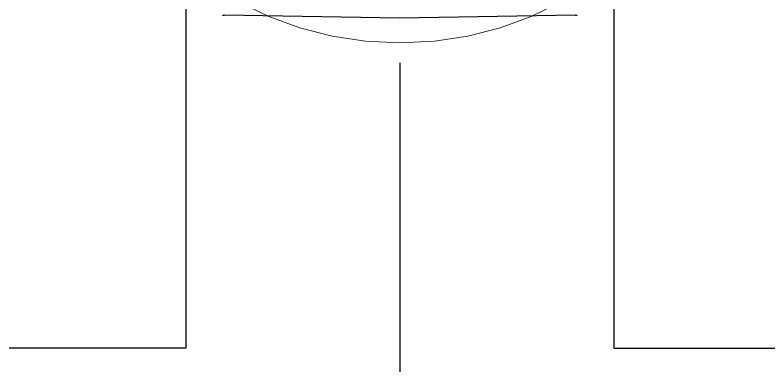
# Model space of a CAD drawing. Header units: inches. Extents: x 0 to 34.2, y 0 to 22.
# Drawn here: x 8.413 to 9.073, y 16.235 to 16.542 of the extents above; entities that cross this region are included whole.
import ezdxf
from ezdxf.enums import TextEntityAlignment as Align

# ---------------------------------------------------------------- set-up
doc = ezdxf.new("R2010")
doc.units = ezdxf.units.IN
doc.header["$MEASUREMENT"] = 0
doc.linetypes.add('SLD-Center', pattern=[0.75, 0.6, -0.05, 0.05, -0.05])
doc.linetypes.add('SLD-Solid', pattern=[0])
for name, color, linetype in [('BLU_12AWG', 5, 'Continuous'), ('BLU_WHT_12AWG', 4, 'Continuous'), ('GRN_18AWG', 3, 'Continuous'), ('SYMS', 7, 'Continuous')]:
    doc.layers.add(name, color=color, linetype=linetype)
doc.styles.add('WD', font='romans.shx', dxfattribs={"height": 0.185})

# ---------------------------------------------------------------- blocks, each defined once
blk = doc.blocks.new('HDV1_FAN_001')
at = {"color": 7, "linetype": 'SLD-Solid', "lineweight": 25}
for p, q in [((0, -0.27332), (-0.15389, -0.27064)), ((0.15389, -0.27064), (0, -0.27332))]:
    blk.add_line(p, q, dxfattribs=at)
at = {"color": 255, "linetype": 'SLD-Center', "lineweight": 18}
blk.add_circle((0, 0), 0.29505, dxfattribs=at)
at = {"color": 7, "linetype": 'SLD-Solid', "lineweight": 25}
for points in [[(-0.15537, -0.27061), (-0.1549, -0.27062), (-0.1544, -0.27063), (-0.15389, -0.27064)], [(0.15389, -0.27064), (0.1544, -0.27063), (0.1549, -0.27062), (0.15537, -0.27061)]]:
    blk.add_open_spline(points, degree=3, dxfattribs=at)
at = {"style": 'WD', "width": 0.7}
for tag, height, p in [('INST', 0.125, (0, 1.1696)), ('LOC', 0.125, (0, 1)), ('DESC1', 0.125, (0, 0.84375)), ('DESC2', 0.125, (0, 0.6875)), ('DESC3', 0.125, (0, 0.53957)), ('XREF', 0.05208, (0, 0.14323))]:
    blk.add_attdef(tag, text='', height=height, dxfattribs=at).set_placement(p, align=Align.CENTER)
at = {"style": 'WD'}
blk.add_attdef('TAG1', text='', height=0.125, dxfattribs=at).set_placement((0, 0.375), align=Align.CENTER)
for tag, p, height, flags in [('FAMILY', (0.08529, 0.29785), 0.00417, 9), ('X8TERM01', (-0.1875, -0.25), 0.005, 1), ('X8TERM02', (0.1875, -0.25), 0.005, 1), ('X8TERM03', (0, -0.3125), 0.005, 1)]:
    blk.add_attdef(tag, p, '', height=height, dxfattribs=dict(at, flags=flags))
at = {"style": 'WD', "flags": 9}
for tag, p in [('CAT', (0.09573, 0.27945)), ('MFG', (0.09492, 0.27134)), ('ASSYCODE', (0.09582, 0.26411))]:
    blk.add_attdef(tag, text='', height=0.00417, dxfattribs=at).set_placement(p, align=Align.CENTER)
at = {"style": 'WD', "width": 0.8}
for tag, p in [('TERM01', (-0.2225, -0.265)), ('TERM02', (0.1525, -0.265)), ('TERM03', (-0.035, -0.3275))]:
    blk.add_attdef(tag, text='', height=0.125, dxfattribs=at).set_placement(p, align=Align.TOP_RIGHT)

msp = doc.modelspace()

# ---------------------------------------------------------------- linework, layer by layer
at = {"layer": 'BLU_12AWG'}
for p, q in [((8.5625, 16.5625), (8.5625, 16.25)), ((8.5625, 16.25), (5.9375, 16.25))]:
    msp.add_line(p, q, dxfattribs=at)
at = {"layer": 'BLU_WHT_12AWG'}
for p, q in [((8.9375, 16.5625), (8.9375, 16.25)), ((8.9375, 16.25), (15, 16.25))]:
    msp.add_line(p, q, dxfattribs=at)
at = {"layer": 'GRN_18AWG'}
msp.add_line((8.75, 16.5), (8.75, 15.8125), dxfattribs=at)

# ---------------------------------------------------------------- block references
at = {"layer": 'SYMS'}
msp.add_blockref('HDV1_FAN_001', (8.75, 16.8125), dxfattribs=at)

doc.saveas('drawing.dxf')
